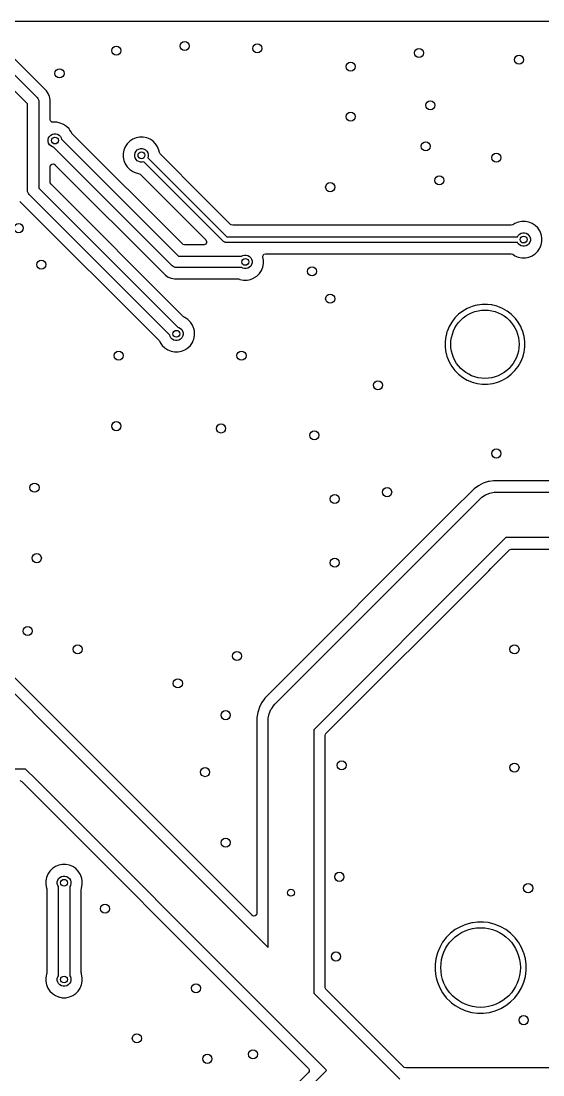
# Model space of a CAD drawing. Extents: x 2.03 to 8.88, y -5.74 to -2.97.
# Drawn here: x 5.394 to 6.297, y -4.796 to -2.972 of the extents above; entities that cross this region are included whole.
import ezdxf

# ---------------------------------------------------------------- set-up
doc = ezdxf.new("R2010")
doc.units = 0
doc.header["$MEASUREMENT"] = 0
doc.layers.add('BLACK', color=7, linetype='CONTINUOUS')

msp = doc.modelspace()

# ---------------------------------------------------------------- linework, layer by layer
at = {"layer": 'BLACK', "linetype": 'CONTINUOUS'}
for p, q in [((3.5013, -2.9725), (7.3916, -2.9725)), ((5.4379, -3.093), (5.3771, -3.0322)), ((5.3652, -3.0482), (5.4219, -3.1049)), ((5.4051, -3.1159), (5.3542, -3.065)), ((5.4381, -3.0932), (5.4379, -3.093)), ((5.4412, -3.0978), (5.4381, -3.0932)), ((5.4381, -3.0932), (5.4381, -3.0932)), ((5.4412, -3.0979), (5.4412, -3.0978)), ((5.4434, -3.1032), (5.4412, -3.0979)), ((5.4051, -3.2656), (5.4051, -3.1159)), ((5.4219, -3.1049), (5.4231, -3.1063)), ((5.4231, -3.1063), (5.4246, -3.1099)), ((5.4246, -3.1099), (5.4246, -3.1099)), ((5.4246, -3.1099), (5.4248, -3.1118)), ((5.4248, -3.1118), (5.4248, -3.2615)), ((5.4438, -3.1054), (5.4434, -3.1032)), ((5.4439, -3.1057), (5.4438, -3.1054)), ((5.4445, -3.1089), (5.4439, -3.1057)), ((5.4445, -3.1427), (5.4445, -3.1089)), ((5.4452, -3.1452), (5.4445, -3.1427)), ((5.4472, -3.1471), (5.4452, -3.1452)), ((5.4494, -3.1475), (5.4472, -3.1471)), ((5.4494, -3.1476), (5.4494, -3.1475)), ((5.4497, -3.1476), (5.4494, -3.1476)), ((5.4559, -3.1476), (5.4497, -3.1476)), ((5.4619, -3.1488), (5.4559, -3.1476)), ((5.4559, -3.1476), (5.4559, -3.1476)), ((5.4677, -3.1512), (5.4619, -3.1488)), ((5.4619, -3.1488), (5.4619, -3.1488)), ((5.4728, -3.1547), (5.4677, -3.1512)), ((5.4677, -3.1512), (5.4677, -3.1512)), ((5.4418, -3.1746), (5.4434, -3.1719)), ((5.4434, -3.1719), (5.4456, -3.1698)), ((5.4456, -3.1698), (5.4482, -3.1682)), ((5.4482, -3.1682), (5.4512, -3.1674)), ((5.4512, -3.1674), (5.4543, -3.1674)), ((5.4543, -3.1674), (5.4573, -3.1682)), ((5.4573, -3.1682), (5.4599, -3.1698)), ((5.4599, -3.1698), (5.4621, -3.1719)), ((5.4621, -3.1719), (5.4637, -3.1746)), ((5.4772, -3.159), (5.4728, -3.1547)), ((5.4728, -3.1547), (5.4728, -3.1547)), ((5.4786, -3.161), (5.4772, -3.159)), ((5.4807, -3.1642), (5.4786, -3.161)), ((5.4811, -3.1651), (5.4807, -3.1642)), ((5.4811, -3.1652), (5.4811, -3.1651)), ((5.4811, -3.1651), (5.4811, -3.1651)), ((5.4812, -3.1653), (5.4811, -3.1652)), ((5.4818, -3.1663), (5.4812, -3.1653)), ((5.4819, -3.1664), (5.4818, -3.1663)), ((5.4821, -3.1667), (5.4819, -3.1664)), ((5.6734, -3.358), (5.4821, -3.1667)), ((5.441, -3.1776), (5.4418, -3.1746)), ((5.441, -3.1807), (5.441, -3.1776)), ((5.4418, -3.1837), (5.441, -3.1807)), ((5.4434, -3.1863), (5.4418, -3.1837)), ((5.4456, -3.1885), (5.4434, -3.1863)), ((5.4482, -3.19), (5.4456, -3.1885)), ((5.4503, -3.1906), (5.4482, -3.19)), ((5.4637, -3.1746), (5.4642, -3.1767)), ((5.4642, -3.1767), (5.6667, -3.3791)), ((5.5744, -3.1898), (5.5721, -3.1955)), ((5.5779, -3.1846), (5.5744, -3.1898)), ((5.5744, -3.1898), (5.5744, -3.1898)), ((5.5823, -3.1802), (5.5779, -3.1846)), ((5.5779, -3.1846), (5.5779, -3.1846)), ((5.5874, -3.1768), (5.5823, -3.1802)), ((5.5823, -3.1802), (5.5823, -3.1802)), ((5.5932, -3.1744), (5.5874, -3.1768)), ((5.5874, -3.1768), (5.5874, -3.1768)), ((5.5993, -3.1732), (5.5932, -3.1744)), ((5.5932, -3.1744), (5.5932, -3.1744)), ((5.6055, -3.1732), (5.5993, -3.1732)), ((5.5993, -3.1732), (5.5993, -3.1732)), ((5.6116, -3.1744), (5.6055, -3.1732)), ((5.6055, -3.1732), (5.6055, -3.1732)), ((5.6173, -3.1768), (5.6116, -3.1744)), ((5.6116, -3.1744), (5.6116, -3.1744)), ((5.6225, -3.1802), (5.6173, -3.1768)), ((5.6173, -3.1768), (5.6173, -3.1768)), ((5.6268, -3.1846), (5.6225, -3.1802)), ((5.6225, -3.1802), (5.6225, -3.1802)), ((5.6303, -3.1898), (5.6268, -3.1846)), ((5.6268, -3.1846), (5.6268, -3.1846)), ((5.6316, -3.193), (5.6303, -3.1898)), ((5.6303, -3.1898), (5.6303, -3.1898)), ((5.6556, -3.3959), (5.4503, -3.1906)), ((5.5721, -3.1955), (5.5708, -3.2016)), ((5.5708, -3.2016), (5.5708, -3.2078)), ((5.5708, -3.2078), (5.5721, -3.2139)), ((5.5721, -3.1955), (5.5721, -3.1955)), ((5.5907, -3.2032), (5.5915, -3.2002)), ((5.5907, -3.2063), (5.5907, -3.2032)), ((5.5915, -3.2092), (5.5907, -3.2063)), ((5.5915, -3.2002), (5.593, -3.1975)), ((5.593, -3.1975), (5.5952, -3.1954)), ((5.5952, -3.1954), (5.5978, -3.1938)), ((5.5978, -3.1938), (5.6008, -3.193)), ((5.6008, -3.193), (5.6039, -3.193)), ((5.6039, -3.193), (5.6069, -3.1938)), ((5.6069, -3.1938), (5.6096, -3.1954)), ((5.6096, -3.1954), (5.6117, -3.1975)), ((5.6117, -3.1975), (5.6133, -3.2002)), ((5.6133, -3.2002), (5.6141, -3.2032)), ((5.6141, -3.2063), (5.6134, -3.2088)), ((5.6141, -3.2032), (5.6141, -3.2063)), ((5.6327, -3.1955), (5.6316, -3.193)), ((5.6335, -3.1999), (5.6327, -3.1955)), ((5.6336, -3.2), (5.6335, -3.1999)), ((5.6349, -3.2024), (5.6336, -3.2)), ((5.6352, -3.2027), (5.6349, -3.2024)), ((5.7089, -3.2764), (5.6352, -3.2027)), ((5.4445, -3.2245), (5.4453, -3.2218)), ((5.4445, -3.2513), (5.4445, -3.2245)), ((5.4453, -3.2218), (5.4474, -3.22)), ((5.4474, -3.22), (5.4501, -3.2196)), ((5.4501, -3.2196), (5.4526, -3.2208)), ((5.4526, -3.2208), (5.4528, -3.221)), ((5.4528, -3.221), (5.6438, -3.4119)), ((5.5721, -3.2139), (5.5721, -3.2139)), ((5.5721, -3.2139), (5.5744, -3.2197)), ((5.5744, -3.2197), (5.5744, -3.2197)), ((5.5744, -3.2197), (5.5779, -3.2248)), ((5.5779, -3.2248), (5.5779, -3.2248)), ((5.5779, -3.2248), (5.5823, -3.2292)), ((5.593, -3.2119), (5.5915, -3.2092)), ((5.5952, -3.2141), (5.593, -3.2119)), ((5.5978, -3.2156), (5.5952, -3.2141)), ((5.6008, -3.2164), (5.5978, -3.2156)), ((5.6039, -3.2164), (5.6008, -3.2164)), ((5.6064, -3.2158), (5.6039, -3.2164)), ((5.7446, -3.3539), (5.6064, -3.2158)), ((5.6134, -3.2088), (5.7501, -3.3455)), ((5.5823, -3.2292), (5.5823, -3.2292)), ((5.5823, -3.2292), (5.5874, -3.2327)), ((5.5874, -3.2327), (5.5874, -3.2327)), ((5.5874, -3.2327), (5.59, -3.2337)), ((5.59, -3.2337), (5.5932, -3.235)), ((5.5932, -3.235), (5.5975, -3.2359)), ((5.5975, -3.2359), (5.6, -3.2372)), ((5.6, -3.2372), (5.6, -3.2372)), ((5.6, -3.2372), (5.7139, -3.3511)), ((5.4248, -3.2615), (5.6652, -3.5019)), ((5.4446, -3.2523), (5.4445, -3.2513)), ((5.4459, -3.2547), (5.4446, -3.2523)), ((5.6752, -3.484), (5.4459, -3.2547)), ((5.4053, -3.2675), (5.4051, -3.2656)), ((5.4068, -3.271), (5.4053, -3.2675)), ((5.408, -3.2725), (5.4068, -3.271)), ((5.4068, -3.271), (5.4068, -3.271)), ((5.6513, -3.5158), (5.408, -3.2725)), ((5.7568, -3.3243), (5.7089, -3.2764)), ((5.392, -3.2844), (5.6334, -3.5258)), ((5.7576, -3.325), (5.7568, -3.3243)), ((5.7603, -3.3258), (5.7576, -3.325)), ((6.2424, -3.3258), (5.7603, -3.3258)), ((6.2425, -3.3258), (6.2424, -3.3258)), ((6.2451, -3.3249), (6.2425, -3.3258)), ((6.2489, -3.3225), (6.2451, -3.3249)), ((6.2546, -3.3201), (6.2489, -3.3225)), ((6.2489, -3.3225), (6.2489, -3.3225)), ((6.2607, -3.3189), (6.2546, -3.3201)), ((6.2546, -3.3201), (6.2546, -3.3201)), ((6.2669, -3.3189), (6.2607, -3.3189)), ((6.2607, -3.3189), (6.2607, -3.3189)), ((6.273, -3.3201), (6.2669, -3.3189)), ((6.2669, -3.3189), (6.2669, -3.3189)), ((6.2787, -3.3225), (6.273, -3.3201)), ((6.273, -3.3201), (6.273, -3.3201)), ((6.2839, -3.3259), (6.2787, -3.3225)), ((6.2787, -3.3225), (6.2787, -3.3225)), ((6.2883, -3.3303), (6.2839, -3.3259)), ((6.2839, -3.3259), (6.2839, -3.3259)), ((6.2917, -3.3355), (6.2883, -3.3303)), ((6.2883, -3.3303), (6.2883, -3.3303)), ((6.2941, -3.3412), (6.2917, -3.3355)), ((6.2917, -3.3355), (6.2917, -3.3355)), ((5.7139, -3.3511), (5.7152, -3.3535)), ((5.7152, -3.3535), (5.715, -3.3563)), ((5.7453, -3.3545), (5.7446, -3.3539)), ((5.7501, -3.3455), (6.2531, -3.3455)), ((6.2531, -3.3455), (6.2544, -3.3432)), ((6.2544, -3.3432), (6.2566, -3.341)), ((6.2566, -3.341), (6.2593, -3.3395)), ((6.2593, -3.3395), (6.2622, -3.3387)), ((6.2622, -3.3387), (6.2653, -3.3387)), ((6.2653, -3.3387), (6.2683, -3.3395)), ((6.2683, -3.3395), (6.271, -3.341)), ((6.271, -3.341), (6.2731, -3.3432)), ((6.2731, -3.3432), (6.2747, -3.3459)), ((6.2747, -3.3459), (6.2755, -3.3489)), ((6.2755, -3.3519), (6.2747, -3.3549)), ((6.2755, -3.3489), (6.2755, -3.3519)), ((6.2946, -3.3439), (6.2941, -3.3412)), ((6.2941, -3.3412), (6.2941, -3.3412)), ((6.2941, -3.3596), (6.2953, -3.3535)), ((6.2953, -3.3473), (6.2946, -3.3439)), ((6.2953, -3.3535), (6.2953, -3.3473)), ((6.2953, -3.3473), (6.2953, -3.3473)), ((6.2953, -3.3473), (6.2953, -3.3473)), ((5.6742, -3.3587), (5.6734, -3.358)), ((5.6769, -3.3594), (5.6742, -3.3587)), ((5.7105, -3.3594), (5.6769, -3.3594)), ((5.7108, -3.3594), (5.7105, -3.3594)), ((5.7134, -3.3585), (5.7108, -3.3594)), ((5.715, -3.3563), (5.7134, -3.3585)), ((5.7463, -3.3549), (5.7453, -3.3545)), ((5.7453, -3.3545), (5.7453, -3.3545)), ((5.7471, -3.3552), (5.7463, -3.3549)), ((5.748, -3.3553), (5.7471, -3.3552)), ((5.7471, -3.3552), (5.7471, -3.3552)), ((6.2531, -3.3553), (5.748, -3.3553)), ((6.2544, -3.3576), (6.2531, -3.3553)), ((6.2566, -3.3598), (6.2544, -3.3576)), ((6.2593, -3.3613), (6.2566, -3.3598)), ((6.2622, -3.3621), (6.2593, -3.3613)), ((6.2653, -3.3621), (6.2622, -3.3621)), ((6.2683, -3.3613), (6.2653, -3.3621)), ((6.271, -3.3598), (6.2683, -3.3613)), ((6.2731, -3.3576), (6.271, -3.3598)), ((6.2747, -3.3549), (6.2731, -3.3576)), ((6.2839, -3.3749), (6.2883, -3.3705)), ((6.2883, -3.3705), (6.2917, -3.3653)), ((6.2917, -3.3653), (6.2941, -3.3596)), ((5.6667, -3.3791), (5.7757, -3.3791)), ((5.7757, -3.3791), (5.7776, -3.3781)), ((5.7776, -3.3781), (5.7805, -3.3773)), ((5.7805, -3.3773), (5.7836, -3.3773)), ((5.7836, -3.3773), (5.7866, -3.3781)), ((5.7866, -3.3781), (5.7893, -3.3796)), ((5.7893, -3.3796), (5.7915, -3.3818)), ((5.7915, -3.3818), (5.793, -3.3845)), ((5.793, -3.3845), (5.7938, -3.3874)), ((5.7938, -3.3905), (5.793, -3.3935)), ((5.7938, -3.3874), (5.7938, -3.3905)), ((5.8126, -3.3809), (5.8128, -3.3781)), ((5.8136, -3.3859), (5.8126, -3.3809)), ((5.8128, -3.3781), (5.8145, -3.3759)), ((5.8136, -3.3921), (5.8136, -3.3859)), ((5.8136, -3.3859), (5.8136, -3.3859)), ((5.8136, -3.3859), (5.8136, -3.3859)), ((5.8145, -3.3759), (5.8171, -3.375)), ((5.8171, -3.375), (5.8174, -3.375)), ((5.8174, -3.375), (6.2424, -3.375)), ((6.2424, -3.375), (6.2451, -3.3758)), ((6.2451, -3.3758), (6.2451, -3.3758)), ((6.2451, -3.3758), (6.2489, -3.3783)), ((6.2489, -3.3783), (6.2489, -3.3783)), ((6.2489, -3.3783), (6.2489, -3.3783)), ((6.2489, -3.3783), (6.2546, -3.3807)), ((6.2546, -3.3807), (6.2546, -3.3807)), ((6.2546, -3.3807), (6.2607, -3.3819)), ((6.2607, -3.3819), (6.2607, -3.3819)), ((6.2607, -3.3819), (6.2607, -3.3819)), ((6.2607, -3.3819), (6.2669, -3.3819)), ((6.2669, -3.3819), (6.273, -3.3807)), ((6.2669, -3.3819), (6.2669, -3.3819)), ((6.273, -3.3807), (6.2774, -3.3789)), ((6.2774, -3.3789), (6.2787, -3.3783)), ((6.2787, -3.3783), (6.2839, -3.3749)), ((6.2787, -3.3783), (6.2787, -3.3783)), ((6.2787, -3.3783), (6.2787, -3.3783)), ((5.6571, -3.3972), (5.6556, -3.3959)), ((5.6607, -3.3986), (5.6571, -3.3972)), ((5.6571, -3.3972), (5.6571, -3.3972)), ((5.6626, -3.3988), (5.6607, -3.3986)), ((5.7757, -3.3988), (5.6626, -3.3988)), ((5.7776, -3.3999), (5.7757, -3.3988)), ((5.7805, -3.4007), (5.7776, -3.3999)), ((5.7836, -3.4007), (5.7805, -3.4007)), ((5.7866, -3.3999), (5.7836, -3.4007)), ((5.7893, -3.3983), (5.7866, -3.3999)), ((5.7915, -3.3962), (5.7893, -3.3983)), ((5.793, -3.3935), (5.7915, -3.3962)), ((5.8022, -3.4135), (5.8066, -3.4091)), ((5.8066, -3.4091), (5.81, -3.4039)), ((5.81, -3.4039), (5.8124, -3.3982)), ((5.8124, -3.3982), (5.8136, -3.3921)), ((5.6438, -3.4119), (5.6438, -3.4119)), ((5.6438, -3.4119), (5.6486, -3.4152)), ((5.6486, -3.4152), (5.6486, -3.4152)), ((5.6486, -3.4152), (5.654, -3.4174)), ((5.654, -3.4174), (5.654, -3.4174)), ((5.654, -3.4174), (5.654, -3.4174)), ((5.654, -3.4174), (5.654, -3.4174)), ((5.654, -3.4174), (5.6597, -3.4185)), ((5.6597, -3.4185), (5.6597, -3.4185)), ((5.6597, -3.4185), (5.6655, -3.4185)), ((5.6655, -3.4185), (5.7701, -3.4185)), ((5.7701, -3.4185), (5.772, -3.4189)), ((5.772, -3.4189), (5.7729, -3.4193)), ((5.7729, -3.4193), (5.7729, -3.4193)), ((5.7729, -3.4193), (5.7729, -3.4193)), ((5.7729, -3.4193), (5.779, -3.4205)), ((5.779, -3.4205), (5.779, -3.4205)), ((5.779, -3.4205), (5.779, -3.4205)), ((5.779, -3.4205), (5.7852, -3.4205)), ((5.7852, -3.4205), (5.7913, -3.4193)), ((5.7852, -3.4205), (5.7852, -3.4205)), ((5.7913, -3.4193), (5.7961, -3.4173)), ((5.7961, -3.4173), (5.797, -3.4169)), ((5.797, -3.4169), (5.8022, -3.4135)), ((5.797, -3.4169), (5.797, -3.4169)), ((5.797, -3.4169), (5.797, -3.4169)), ((6.1834, -3.4638), (6.1797, -3.4647)), ((6.1838, -3.4637), (6.1834, -3.4638)), ((6.1923, -3.4626), (6.1838, -3.4637)), ((6.2014, -3.4626), (6.1923, -3.4626)), ((6.1923, -3.4626), (6.1923, -3.4626)), ((6.2088, -3.4636), (6.2014, -3.4626)), ((6.2014, -3.4626), (6.2014, -3.4626)), ((6.2103, -3.4638), (6.2088, -3.4636)), ((6.2162, -3.4653), (6.2103, -3.4638)), ((6.1513, -3.4796), (6.1449, -3.486)), ((6.1585, -3.4741), (6.1513, -3.4796)), ((6.1663, -3.4696), (6.1585, -3.4741)), ((6.1747, -3.4661), (6.1663, -3.4696)), ((6.1663, -3.4696), (6.1663, -3.4696)), ((6.1797, -3.4647), (6.1747, -3.4661)), ((6.2191, -3.4661), (6.2162, -3.4653)), ((6.2274, -3.4696), (6.2191, -3.4661)), ((6.2352, -3.4741), (6.2274, -3.4696)), ((6.2274, -3.4696), (6.2274, -3.4696)), ((6.2424, -3.4796), (6.2352, -3.4741)), ((6.2488, -3.486), (6.2424, -3.4796)), ((6.2424, -3.4796), (6.2424, -3.4796)), ((5.6768, -3.4851), (5.6752, -3.484)), ((5.6777, -3.4855), (5.6768, -3.4851)), ((5.6829, -3.4889), (5.6777, -3.4855)), ((5.6777, -3.4855), (5.6777, -3.4855)), ((5.6777, -3.4855), (5.6777, -3.4855)), ((5.6873, -3.4933), (5.6829, -3.4889)), ((5.6829, -3.4889), (5.6829, -3.4889)), ((5.6907, -3.4985), (5.6873, -3.4933)), ((5.6873, -3.4933), (5.6873, -3.4933)), ((5.6926, -3.5031), (5.6907, -3.4985)), ((5.6907, -3.4985), (5.6907, -3.4985)), ((6.1394, -3.4931), (6.1349, -3.5009)), ((6.1449, -3.486), (6.1394, -3.4931)), ((6.2496, -3.487), (6.2488, -3.486)), ((6.2488, -3.486), (6.2488, -3.486)), ((6.2488, -3.486), (6.2488, -3.486)), ((6.2543, -3.4931), (6.2496, -3.487)), ((6.2588, -3.5009), (6.2543, -3.4931)), ((6.2543, -3.4931), (6.2543, -3.4931)), ((6.2543, -3.4931), (6.2543, -3.4931)), ((5.6519, -3.5179), (5.6513, -3.5158)), ((5.6534, -3.5206), (5.6519, -3.5179)), ((5.6652, -3.5019), (5.6673, -3.5025)), ((5.6673, -3.5025), (5.67, -3.504)), ((5.67, -3.504), (5.6722, -3.5062)), ((5.6722, -3.5062), (5.6737, -3.5089)), ((5.6737, -3.5179), (5.6722, -3.5206)), ((5.6737, -3.5089), (5.6745, -3.5118)), ((5.6745, -3.5149), (5.6737, -3.5179)), ((5.6745, -3.5118), (5.6745, -3.5149)), ((5.6931, -3.5042), (5.6926, -3.5031)), ((5.694, -3.5085), (5.6931, -3.5042)), ((5.6931, -3.5226), (5.6943, -3.5165)), ((5.6943, -3.5103), (5.694, -3.5085)), ((5.6943, -3.5165), (5.6943, -3.5103)), ((5.6943, -3.5103), (5.6943, -3.5103)), ((5.6943, -3.5103), (5.6943, -3.5103)), ((6.1291, -3.518), (6.1279, -3.527)), ((6.1295, -3.5165), (6.1291, -3.518)), ((6.1291, -3.518), (6.1291, -3.518)), ((6.1312, -3.5103), (6.1295, -3.5165)), ((6.1315, -3.5093), (6.1312, -3.5103)), ((6.1349, -3.5009), (6.1315, -3.5093)), ((6.1349, -3.5009), (6.1349, -3.5009)), ((6.2603, -3.5045), (6.2588, -3.5009)), ((6.2588, -3.5009), (6.2588, -3.5009)), ((6.2588, -3.5009), (6.2588, -3.5009)), ((6.2623, -3.5093), (6.2603, -3.5045)), ((6.2646, -3.518), (6.2623, -3.5093)), ((6.2658, -3.527), (6.2646, -3.518)), ((5.6334, -3.5258), (5.6345, -3.5274)), ((5.6345, -3.5274), (5.6349, -3.5283)), ((5.6349, -3.5283), (5.6349, -3.5283)), ((5.6349, -3.5283), (5.6349, -3.5283)), ((5.6349, -3.5283), (5.6383, -3.5335)), ((5.6383, -3.5335), (5.6383, -3.5335)), ((5.6383, -3.5335), (5.6427, -3.5379)), ((5.6556, -3.5228), (5.6534, -3.5206)), ((5.6583, -3.5243), (5.6556, -3.5228)), ((5.6613, -3.5251), (5.6583, -3.5243)), ((5.6643, -3.5251), (5.6613, -3.5251)), ((5.6673, -3.5243), (5.6643, -3.5251)), ((5.67, -3.5228), (5.6673, -3.5243)), ((5.6722, -3.5206), (5.67, -3.5228)), ((5.6829, -3.5379), (5.6873, -3.5335)), ((5.6873, -3.5335), (5.6907, -3.5283)), ((5.6907, -3.5283), (5.6913, -3.527)), ((5.6913, -3.527), (5.6921, -3.525)), ((5.6913, -3.527), (5.6913, -3.527)), ((5.6921, -3.525), (5.6931, -3.5226)), ((5.6931, -3.5226), (5.6931, -3.5226)), ((6.1279, -3.527), (6.1279, -3.536)), ((6.1279, -3.536), (6.1287, -3.5421)), ((6.2646, -3.545), (6.2658, -3.536)), ((6.2658, -3.536), (6.2658, -3.527)), ((5.6427, -3.5379), (5.6427, -3.5379)), ((5.6427, -3.5379), (5.6479, -3.5413)), ((5.6479, -3.5413), (5.6479, -3.5413)), ((5.6479, -3.5413), (5.6536, -3.5437)), ((5.6536, -3.5437), (5.6536, -3.5437)), ((5.6536, -3.5437), (5.6597, -3.5449)), ((5.6597, -3.5449), (5.6597, -3.5449)), ((5.6597, -3.5449), (5.6597, -3.5449)), ((5.6597, -3.5449), (5.6659, -3.5449)), ((5.6659, -3.5449), (5.672, -3.5437)), ((5.6659, -3.5449), (5.6659, -3.5449)), ((5.672, -3.5437), (5.6777, -3.5413)), ((5.6777, -3.5413), (5.6829, -3.5379)), ((6.1287, -3.5421), (6.1291, -3.545)), ((6.1291, -3.545), (6.1312, -3.5527)), ((6.1312, -3.5527), (6.1315, -3.5537)), ((6.1315, -3.5537), (6.1349, -3.562)), ((6.2588, -3.562), (6.2623, -3.5537)), ((6.2623, -3.5537), (6.2646, -3.545)), ((6.1349, -3.562), (6.1349, -3.562)), ((6.1349, -3.562), (6.1394, -3.5699)), ((6.1394, -3.5699), (6.1449, -3.577)), ((6.2488, -3.577), (6.2543, -3.5699)), ((6.2543, -3.5699), (6.2588, -3.562)), ((6.1449, -3.577), (6.1449, -3.577)), ((6.1449, -3.577), (6.1513, -3.5834)), ((6.1513, -3.5834), (6.1513, -3.5834)), ((6.1513, -3.5834), (6.1585, -3.5889)), ((6.1585, -3.5889), (6.1585, -3.5889)), ((6.1585, -3.5889), (6.1585, -3.5889)), ((6.1585, -3.5889), (6.1663, -3.5934)), ((6.2274, -3.5934), (6.2352, -3.5889)), ((6.2352, -3.5889), (6.2424, -3.5834)), ((6.2424, -3.5834), (6.2447, -3.5811)), ((6.2424, -3.5834), (6.2424, -3.5834)), ((6.2424, -3.5834), (6.2424, -3.5834)), ((6.2447, -3.5811), (6.2488, -3.577)), ((6.2488, -3.577), (6.2488, -3.577)), ((6.2488, -3.577), (6.2488, -3.577)), ((6.1663, -3.5934), (6.1663, -3.5934)), ((6.1663, -3.5934), (6.1663, -3.5934)), ((6.1663, -3.5934), (6.1678, -3.5941)), ((6.1678, -3.5941), (6.1747, -3.5969)), ((6.1747, -3.5969), (6.1834, -3.5992)), ((6.1834, -3.5992), (6.1923, -3.6004)), ((6.1923, -3.6004), (6.1923, -3.6004)), ((6.1923, -3.6004), (6.2014, -3.6004)), ((6.2014, -3.6004), (6.2103, -3.5992)), ((6.2014, -3.6004), (6.2014, -3.6004)), ((6.2103, -3.5992), (6.2191, -3.5969)), ((6.2191, -3.5969), (6.2274, -3.5934)), ((6.1939, -3.772), (6.1856, -3.7762)), ((6.2027, -3.7692), (6.1939, -3.772)), ((6.2042, -3.7689), (6.2027, -3.7692)), ((6.2119, -3.7677), (6.2042, -3.7689)), ((6.2042, -3.7689), (6.2042, -3.7689)), ((6.6306, -3.7677), (6.2119, -3.7677)), ((6.2119, -3.7677), (6.2119, -3.7677)), ((6.1781, -3.7817), (6.1387, -3.8211)), ((6.1856, -3.7762), (6.1781, -3.7817)), ((6.1781, -3.7817), (6.1781, -3.7817)), ((6.198, -3.7921), (6.2051, -3.7891)), ((6.2051, -3.7891), (6.2127, -3.7876)), ((6.2127, -3.7876), (6.2165, -3.7874)), ((6.2165, -3.7874), (6.626, -3.7874)), ((6.1493, -3.8383), (6.1887, -3.7989)), ((6.1887, -3.7989), (6.1916, -3.7963)), ((6.1916, -3.7963), (6.198, -3.7921)), ((6.1387, -3.8211), (5.8162, -4.1436)), ((5.8334, -4.1542), (6.1493, -3.8383)), ((6.2328, -3.8661), (6.205, -3.894)), ((6.626, -3.8661), (6.2328, -3.8661)), ((6.205, -3.894), (5.9006, -4.1984)), ((6.2245, -3.9023), (6.2396, -3.8873)), ((6.2396, -3.8873), (6.242, -3.886)), ((6.242, -3.886), (6.243, -3.8858)), ((6.243, -3.8858), (6.6306, -3.8858)), ((6.2073, -3.9196), (6.2245, -3.9023)), ((6.2245, -3.9023), (6.2245, -3.9023)), ((5.9217, -4.2051), (6.2036, -3.9233)), ((6.2036, -3.9233), (6.2073, -3.9196)), ((5.7938, -4.5193), (5.2649, -3.9904)), ((5.2542, -4.0076), (5.4757, -4.2291)), ((5.8107, -4.1511), (5.8074, -4.1575)), ((5.8162, -4.1436), (5.8107, -4.1511)), ((5.8162, -4.1436), (5.8162, -4.1436)), ((5.8308, -4.1571), (5.8334, -4.1542)), ((5.8036, -4.1683), (5.8021, -4.1774)), ((5.8065, -4.1594), (5.8036, -4.1683)), ((5.8074, -4.1575), (5.8065, -4.1594)), ((5.822, -4.1782), (5.8235, -4.1707)), ((5.8235, -4.1707), (5.8265, -4.1635)), ((5.8265, -4.1635), (5.8279, -4.1615)), ((5.8279, -4.1615), (5.8308, -4.1571)), ((5.8021, -4.1774), (5.8021, -4.5159)), ((5.8219, -4.1821), (5.822, -4.1782)), ((5.8219, -4.4803), (5.8219, -4.1821)), ((5.9006, -4.1984), (5.9006, -4.4803)), ((5.9203, -4.2086), (5.9211, -4.2059)), ((5.9203, -4.6047), (5.9203, -4.2086)), ((5.9211, -4.2059), (5.9217, -4.2051)), ((5.4757, -4.2291), (5.8219, -4.5752)), ((5.402, -4.2667), (5.2551, -4.2667)), ((5.42, -4.2847), (5.402, -4.2667)), ((5.3918, -4.2864), (5.3945, -4.2872)), ((5.3945, -4.2872), (5.3953, -4.2879)), ((5.3953, -4.2879), (5.8162, -4.7088)), ((5.8334, -4.6981), (5.42, -4.2847)), ((5.4405, -4.4481), (5.4382, -4.4539)), ((5.444, -4.443), (5.4405, -4.4481)), ((5.4405, -4.4481), (5.4405, -4.4481)), ((5.4484, -4.4386), (5.444, -4.443)), ((5.444, -4.443), (5.444, -4.443)), ((5.4535, -4.4351), (5.4484, -4.4386)), ((5.4484, -4.4386), (5.4484, -4.4386)), ((5.4593, -4.4328), (5.4535, -4.4351)), ((5.4535, -4.4351), (5.4535, -4.4351)), ((5.4654, -4.4316), (5.4593, -4.4328)), ((5.4593, -4.4328), (5.4593, -4.4328)), ((5.4716, -4.4316), (5.4654, -4.4316)), ((5.4654, -4.4316), (5.4654, -4.4316)), ((5.4777, -4.4328), (5.4716, -4.4316)), ((5.4716, -4.4316), (5.4716, -4.4316)), ((5.4834, -4.4351), (5.4777, -4.4328)), ((5.4777, -4.4328), (5.4777, -4.4328)), ((5.4886, -4.4386), (5.4834, -4.4351)), ((5.4834, -4.4351), (5.4834, -4.4351)), ((5.4929, -4.443), (5.4886, -4.4386)), ((5.4886, -4.4386), (5.4886, -4.4386)), ((5.4964, -4.4481), (5.4929, -4.443)), ((5.4929, -4.443), (5.4929, -4.443)), ((5.4975, -4.4508), (5.4964, -4.4481)), ((5.4964, -4.4481), (5.4964, -4.4481)), ((5.4382, -4.4539), (5.4369, -4.46)), ((5.4369, -4.46), (5.4369, -4.4662)), ((5.4369, -4.4662), (5.4382, -4.4723)), ((5.4382, -4.4539), (5.4382, -4.4539)), ((5.4568, -4.4615), (5.4576, -4.4586)), ((5.4568, -4.4646), (5.4568, -4.4615)), ((5.4576, -4.4676), (5.4568, -4.4646)), ((5.4576, -4.4586), (5.4591, -4.4559)), ((5.4591, -4.4559), (5.4613, -4.4537)), ((5.4613, -4.4537), (5.4639, -4.4522)), ((5.4639, -4.4522), (5.4669, -4.4514)), ((5.4669, -4.4514), (5.47, -4.4514)), ((5.47, -4.4514), (5.473, -4.4522)), ((5.473, -4.4522), (5.4757, -4.4537)), ((5.4757, -4.4537), (5.4778, -4.4559)), ((5.4778, -4.4559), (5.4794, -4.4586)), ((5.4794, -4.4586), (5.4802, -4.4615)), ((5.4802, -4.4646), (5.4794, -4.4676)), ((5.4802, -4.4615), (5.4802, -4.4646)), ((5.4988, -4.4539), (5.4975, -4.4508)), ((5.4992, -4.4558), (5.4988, -4.4539)), ((5.4988, -4.4723), (5.5, -4.4662)), ((5.5, -4.46), (5.4992, -4.4558)), ((5.5, -4.4662), (5.5, -4.46)), ((5.5, -4.46), (5.5, -4.46)), ((5.5, -4.46), (5.5, -4.46)), ((5.4382, -4.4723), (5.4382, -4.4723)), ((5.4382, -4.4723), (5.4385, -4.4732)), ((5.4385, -4.4732), (5.4389, -4.4751)), ((5.4389, -4.4751), (5.4389, -4.6184)), ((5.4586, -4.4694), (5.4576, -4.4676)), ((5.4586, -4.624), (5.4586, -4.4694)), ((5.4794, -4.4676), (5.4783, -4.4694)), ((5.4783, -4.4694), (5.4783, -4.624)), ((5.498, -4.4751), (5.4984, -4.4732)), ((5.498, -4.6184), (5.498, -4.4751)), ((5.4984, -4.4732), (5.4988, -4.4723)), ((5.8219, -4.5752), (5.8219, -4.4803)), ((5.9006, -4.4803), (5.9006, -4.654)), ((5.7941, -4.5196), (5.7938, -4.5193)), ((5.7966, -4.5207), (5.7941, -4.5196)), ((5.7993, -4.5203), (5.7966, -4.5207)), ((5.8014, -4.5185), (5.7993, -4.5203)), ((5.8021, -4.5159), (5.8014, -4.5185)), ((6.1545, -4.5391), (6.1455, -4.5442)), ((6.164, -4.5351), (6.1545, -4.5391)), ((6.1545, -4.5391), (6.1545, -4.5391)), ((6.174, -4.5324), (6.164, -4.5351)), ((6.164, -4.5351), (6.164, -4.5351)), ((6.1751, -4.5323), (6.174, -4.5324)), ((6.1842, -4.5311), (6.1751, -4.5323)), ((6.1945, -4.5311), (6.1842, -4.5311)), ((6.1842, -4.5311), (6.1842, -4.5311)), ((6.2025, -4.5321), (6.1945, -4.5311)), ((6.1945, -4.5311), (6.1945, -4.5311)), ((6.2048, -4.5324), (6.2025, -4.5321)), ((6.2147, -4.5351), (6.2048, -4.5324)), ((6.2243, -4.5391), (6.2147, -4.5351)), ((6.2147, -4.5351), (6.2147, -4.5351)), ((6.2147, -4.5351), (6.2147, -4.5351)), ((6.2332, -4.5442), (6.2243, -4.5391)), ((6.2243, -4.5391), (6.2243, -4.5391)), ((6.1373, -4.5505), (6.13, -4.5578)), ((6.1455, -4.5442), (6.1373, -4.5505)), ((6.2414, -4.5505), (6.2332, -4.5442)), ((6.2487, -4.5578), (6.2414, -4.5505)), ((6.2414, -4.5505), (6.2414, -4.5505)), ((6.1186, -4.5749), (6.1146, -4.5845)), ((6.1237, -4.566), (6.1186, -4.5749)), ((6.1186, -4.5749), (6.1186, -4.5749)), ((6.13, -4.5578), (6.1237, -4.566)), ((6.2493, -4.5586), (6.2487, -4.5578)), ((6.2487, -4.5578), (6.2487, -4.5578)), ((6.2487, -4.5578), (6.2487, -4.5578)), ((6.255, -4.566), (6.2493, -4.5586)), ((6.2602, -4.5749), (6.255, -4.566)), ((6.2637, -4.5835), (6.2602, -4.5749)), ((6.2602, -4.5749), (6.2602, -4.5749)), ((6.1146, -4.5845), (6.112, -4.5944)), ((6.1146, -4.5845), (6.1146, -4.5845)), ((6.2641, -4.5845), (6.2637, -4.5835)), ((6.2668, -4.5944), (6.2641, -4.5845)), ((5.9203, -4.6438), (5.9203, -4.6047)), ((6.112, -4.5944), (6.1106, -4.6047)), ((6.1106, -4.6047), (6.1106, -4.615)), ((6.2681, -4.6047), (6.2668, -4.5944)), ((6.2681, -4.615), (6.2681, -4.6047)), ((5.4382, -4.6212), (5.4369, -4.6273)), ((5.4369, -4.6273), (5.4369, -4.6335)), ((5.4385, -4.6203), (5.4382, -4.6212)), ((5.4382, -4.6212), (5.4382, -4.6212)), ((5.4382, -4.6212), (5.4382, -4.6212)), ((5.4389, -4.6184), (5.4385, -4.6203)), ((5.4568, -4.6289), (5.4576, -4.6259)), ((5.4568, -4.6319), (5.4568, -4.6289)), ((5.4576, -4.6259), (5.4586, -4.624)), ((5.4783, -4.624), (5.4794, -4.6259)), ((5.4794, -4.6259), (5.4802, -4.6289)), ((5.4802, -4.6289), (5.4802, -4.6319)), ((5.4984, -4.6203), (5.498, -4.6184)), ((5.4988, -4.6212), (5.4984, -4.6203)), ((5.5, -4.6273), (5.4988, -4.6212)), ((5.4988, -4.6212), (5.4988, -4.6212)), ((5.4988, -4.6212), (5.4988, -4.6212)), ((5.5, -4.6335), (5.5, -4.6273)), ((5.5, -4.6273), (5.5, -4.6273)), ((5.5, -4.6273), (5.5, -4.6273)), ((6.1106, -4.615), (6.1113, -4.6203)), ((6.1113, -4.6203), (6.112, -4.6252)), ((6.112, -4.6252), (6.1125, -4.6273)), ((6.1125, -4.6273), (6.1146, -4.6352)), ((6.2641, -4.6352), (6.2668, -4.6252)), ((6.2668, -4.6252), (6.2681, -4.615)), ((5.4369, -4.6335), (5.4382, -4.6396)), ((5.4382, -4.6396), (5.4382, -4.6396)), ((5.4382, -4.6396), (5.4405, -4.6453)), ((5.4405, -4.6453), (5.4405, -4.6453)), ((5.4405, -4.6453), (5.444, -4.6505)), ((5.4576, -4.6349), (5.4568, -4.6319)), ((5.4591, -4.6376), (5.4576, -4.6349)), ((5.4613, -4.6398), (5.4591, -4.6376)), ((5.4639, -4.6413), (5.4613, -4.6398)), ((5.4669, -4.6421), (5.4639, -4.6413)), ((5.47, -4.6421), (5.4669, -4.6421)), ((5.473, -4.6413), (5.47, -4.6421)), ((5.4757, -4.6398), (5.473, -4.6413)), ((5.4778, -4.6376), (5.4757, -4.6398)), ((5.4794, -4.6349), (5.4778, -4.6376)), ((5.4802, -4.6319), (5.4794, -4.6349)), ((5.4929, -4.6505), (5.4964, -4.6453)), ((5.4964, -4.6453), (5.4966, -4.6448)), ((5.4966, -4.6448), (5.4974, -4.6428)), ((5.4974, -4.6428), (5.4988, -4.6396)), ((5.4988, -4.6396), (5.5, -4.6335)), ((5.9204, -4.6448), (5.9203, -4.6438)), ((5.9217, -4.6472), (5.9204, -4.6448)), ((5.995, -4.7205), (5.9217, -4.6472)), ((6.1146, -4.6352), (6.1146, -4.6352)), ((6.1146, -4.6352), (6.1186, -4.6448)), ((6.1186, -4.6448), (6.1186, -4.6448)), ((6.1186, -4.6448), (6.1237, -4.6537)), ((6.255, -4.6537), (6.2602, -4.6448)), ((6.2602, -4.6448), (6.2641, -4.6352)), ((5.444, -4.6505), (5.444, -4.6505)), ((5.444, -4.6505), (5.4484, -4.6549)), ((5.4484, -4.6549), (5.4484, -4.6549)), ((5.4484, -4.6549), (5.4535, -4.6583)), ((5.4535, -4.6583), (5.4535, -4.6583)), ((5.4535, -4.6583), (5.459, -4.6606)), ((5.459, -4.6606), (5.4593, -4.6607)), ((5.4593, -4.6607), (5.4652, -4.6619)), ((5.4652, -4.6619), (5.4654, -4.6619)), ((5.4654, -4.6619), (5.4654, -4.6619)), ((5.4654, -4.6619), (5.4654, -4.6619)), ((5.4654, -4.6619), (5.4716, -4.6619)), ((5.4716, -4.6619), (5.4777, -4.6607)), ((5.4716, -4.6619), (5.4716, -4.6619)), ((5.4777, -4.6607), (5.4834, -4.6583)), ((5.4834, -4.6583), (5.4886, -4.6549)), ((5.4886, -4.6549), (5.4929, -4.6505)), ((5.9006, -4.654), (5.9776, -4.731)), ((6.1237, -4.6537), (6.13, -4.6619)), ((6.13, -4.6619), (6.13, -4.6619)), ((6.13, -4.6619), (6.1373, -4.6692)), ((6.2414, -4.6692), (6.2487, -4.6619)), ((6.2487, -4.6619), (6.255, -4.6537)), ((6.2487, -4.6619), (6.2487, -4.6619)), ((6.2487, -4.6619), (6.2487, -4.6619)), ((6.1373, -4.6692), (6.1373, -4.6692)), ((6.1373, -4.6692), (6.1373, -4.6692)), ((6.1373, -4.6692), (6.1392, -4.6706)), ((6.1392, -4.6706), (6.1455, -4.6755)), ((6.1455, -4.6755), (6.1545, -4.6806)), ((6.1545, -4.6806), (6.1545, -4.6806)), ((6.1545, -4.6806), (6.164, -4.6846)), ((6.164, -4.6846), (6.164, -4.6846)), ((6.164, -4.6846), (6.174, -4.6873)), ((6.2048, -4.6873), (6.2147, -4.6846)), ((6.2147, -4.6846), (6.2243, -4.6806)), ((6.2243, -4.6806), (6.2332, -4.6755)), ((6.2332, -4.6755), (6.2414, -4.6692)), ((6.2414, -4.6692), (6.2414, -4.6692)), ((6.2414, -4.6692), (6.2414, -4.6692)), ((5.922, -4.7867), (5.8334, -4.6981)), ((5.8334, -4.6981), (5.8334, -4.6981)), ((6.174, -4.6873), (6.1842, -4.6886)), ((6.1842, -4.6886), (6.1842, -4.6886)), ((6.1842, -4.6886), (6.1945, -4.6886)), ((6.1945, -4.6886), (6.2048, -4.6873)), ((6.1945, -4.6886), (6.1945, -4.6886)), ((5.8162, -4.7088), (5.8916, -4.7842)), ((6.0565, -4.782), (5.995, -4.7205)), ((5.995, -4.7205), (5.995, -4.7205)), ((5.9776, -4.731), (5.9776, -4.731)), ((5.9776, -4.731), (6.0498, -4.8031)), ((5.8916, -4.7911), (5.8459, -4.8368)), ((5.8558, -4.8547), (5.9229, -4.7876)), ((5.8916, -4.7842), (5.8929, -4.7866)), ((5.8927, -4.7893), (5.8916, -4.7911)), ((5.8929, -4.7866), (5.8927, -4.7893)), ((5.9229, -4.7876), (5.922, -4.7867)), ((5.922, -4.7867), (5.922, -4.7867)), ((6.0573, -4.7827), (6.0565, -4.782)), ((6.06, -4.7834), (6.0573, -4.7827)), ((6.4069, -4.7834), (6.06, -4.7834))]:
    msp.add_line(p, q, dxfattribs=at)
at = {"layer": 'BLACK'}
for centre, radius in [((5.6772, -3.0157), 0.00787), ((5.5591, -3.0236), 0.00787), ((5.8031, -3.0197), 0.00787), ((6.0827, -3.0276), 0.00787), ((5.9646, -3.0512), 0.00787), ((6.2559, -3.0394), 0.00787), ((5.4606, -3.063), 0.00787), ((6.1024, -3.1181), 0.00787), ((5.9646, -3.1378), 0.00787), ((5.4528, -3.1791), 0.00591), ((6.0945, -3.189), 0.00787), ((5.6024, -3.2047), 0.00591), ((6.2165, -3.2087), 0.00787), ((6.1181, -3.248), 0.00787), ((5.9291, -3.2598), 0.00787), ((5.3898, -3.3307), 0.00787), ((6.2638, -3.3504), 0.00591), ((5.4291, -3.3937), 0.00787), ((5.7821, -3.389), 0.00591), ((5.8976, -3.4055), 0.00787), ((5.9291, -3.4528), 0.00787), ((6.1969, -3.5315), 0.0591), ((5.6628, -3.5134), 0.00591), ((5.563, -3.5512), 0.00787), ((5.7756, -3.5512), 0.00787), ((6.0118, -3.6024), 0.00787), ((5.5591, -3.6732), 0.00787), ((5.7402, -3.6772), 0.00787), ((5.9016, -3.689), 0.00787), ((6.2165, -3.7205), 0.00787), ((5.4173, -3.7795), 0.00787), ((5.937, -3.7992), 0.00787), ((6.0276, -3.7874), 0.00787), ((5.4213, -3.9016), 0.00787), ((5.937, -3.9094), 0.00787), ((5.4055, -4.0276), 0.00787), ((5.4921, -4.0591), 0.00787), ((5.7677, -4.0709), 0.00787), ((6.248, -4.0591), 0.00787), ((5.6654, -4.1181), 0.00787), ((5.748, -4.1732), 0.00787), ((5.7126, -4.2717), 0.00787), ((5.9488, -4.2598), 0.00787), ((6.248, -4.2638), 0.00787), ((5.748, -4.3937), 0.00787), ((5.9449, -4.4528), 0.00787), ((5.4685, -4.4631), 0.00591), ((6.2717, -4.4724), 0.00787), ((5.8612, -4.4803), 0.00591), ((5.5394, -4.5079), 0.00787), ((6.1894, -4.6098), 0.0689), ((5.939, -4.5906), 0.00787), ((5.4685, -4.6304), 0.00591), ((5.6969, -4.6457), 0.00787), ((6.2638, -4.7008), 0.00787), ((5.5945, -4.7323), 0.00787), ((5.7953, -4.7598), 0.00787), ((5.7165, -4.7677), 0.00787)]:
    msp.add_circle(centre, radius, dxfattribs=at)
at = {"layer": 'WHITE'}
for centre, radius in [((5.6772, -3.0157), 0.00787), ((5.5591, -3.0236), 0.00787), ((5.8031, -3.0197), 0.00787), ((6.0827, -3.0276), 0.00787), ((5.9646, -3.0512), 0.00787), ((6.2559, -3.0394), 0.00787), ((5.4606, -3.063), 0.00787), ((6.1024, -3.1181), 0.00787), ((5.9646, -3.1378), 0.00787), ((5.4528, -3.1791), 0.00591), ((6.0945, -3.189), 0.00787), ((5.6024, -3.2047), 0.00591), ((6.2165, -3.2087), 0.00787), ((6.1181, -3.248), 0.00787), ((5.9291, -3.2598), 0.00787), ((5.3898, -3.3307), 0.00787), ((6.2638, -3.3504), 0.00591), ((5.4291, -3.3937), 0.00787), ((5.7821, -3.389), 0.00591), ((5.8976, -3.4055), 0.00787), ((5.9291, -3.4528), 0.00787), ((6.1969, -3.5315), 0.0591), ((5.6628, -3.5134), 0.00591), ((5.563, -3.5512), 0.00787), ((5.7756, -3.5512), 0.00787), ((6.0118, -3.6024), 0.00787), ((5.5591, -3.6732), 0.00787), ((5.7402, -3.6772), 0.00787), ((5.9016, -3.689), 0.00787), ((6.2165, -3.7205), 0.00787), ((5.4173, -3.7795), 0.00787), ((5.937, -3.7992), 0.00787), ((6.0276, -3.7874), 0.00787), ((5.4213, -3.9016), 0.00787), ((5.937, -3.9094), 0.00787), ((5.4055, -4.0276), 0.00787), ((5.4921, -4.0591), 0.00787), ((5.7677, -4.0709), 0.00787), ((6.248, -4.0591), 0.00787), ((5.6654, -4.1181), 0.00787), ((5.748, -4.1732), 0.00787), ((5.7126, -4.2717), 0.00787), ((5.9488, -4.2598), 0.00787), ((6.248, -4.2638), 0.00787), ((5.748, -4.3937), 0.00787), ((5.9449, -4.4528), 0.00787), ((5.4685, -4.4631), 0.00591), ((6.2717, -4.4724), 0.00787), ((5.8612, -4.4803), 0.00591), ((5.5394, -4.5079), 0.00787), ((6.1894, -4.6098), 0.0689), ((5.939, -4.5906), 0.00787), ((5.4685, -4.6304), 0.00591), ((5.6969, -4.6457), 0.00787), ((6.2638, -4.7008), 0.00787), ((5.5945, -4.7323), 0.00787), ((5.7953, -4.7598), 0.00787), ((5.7165, -4.7677), 0.00787)]:
    msp.add_circle(centre, radius, dxfattribs=at)

doc.saveas('drawing.dxf')
